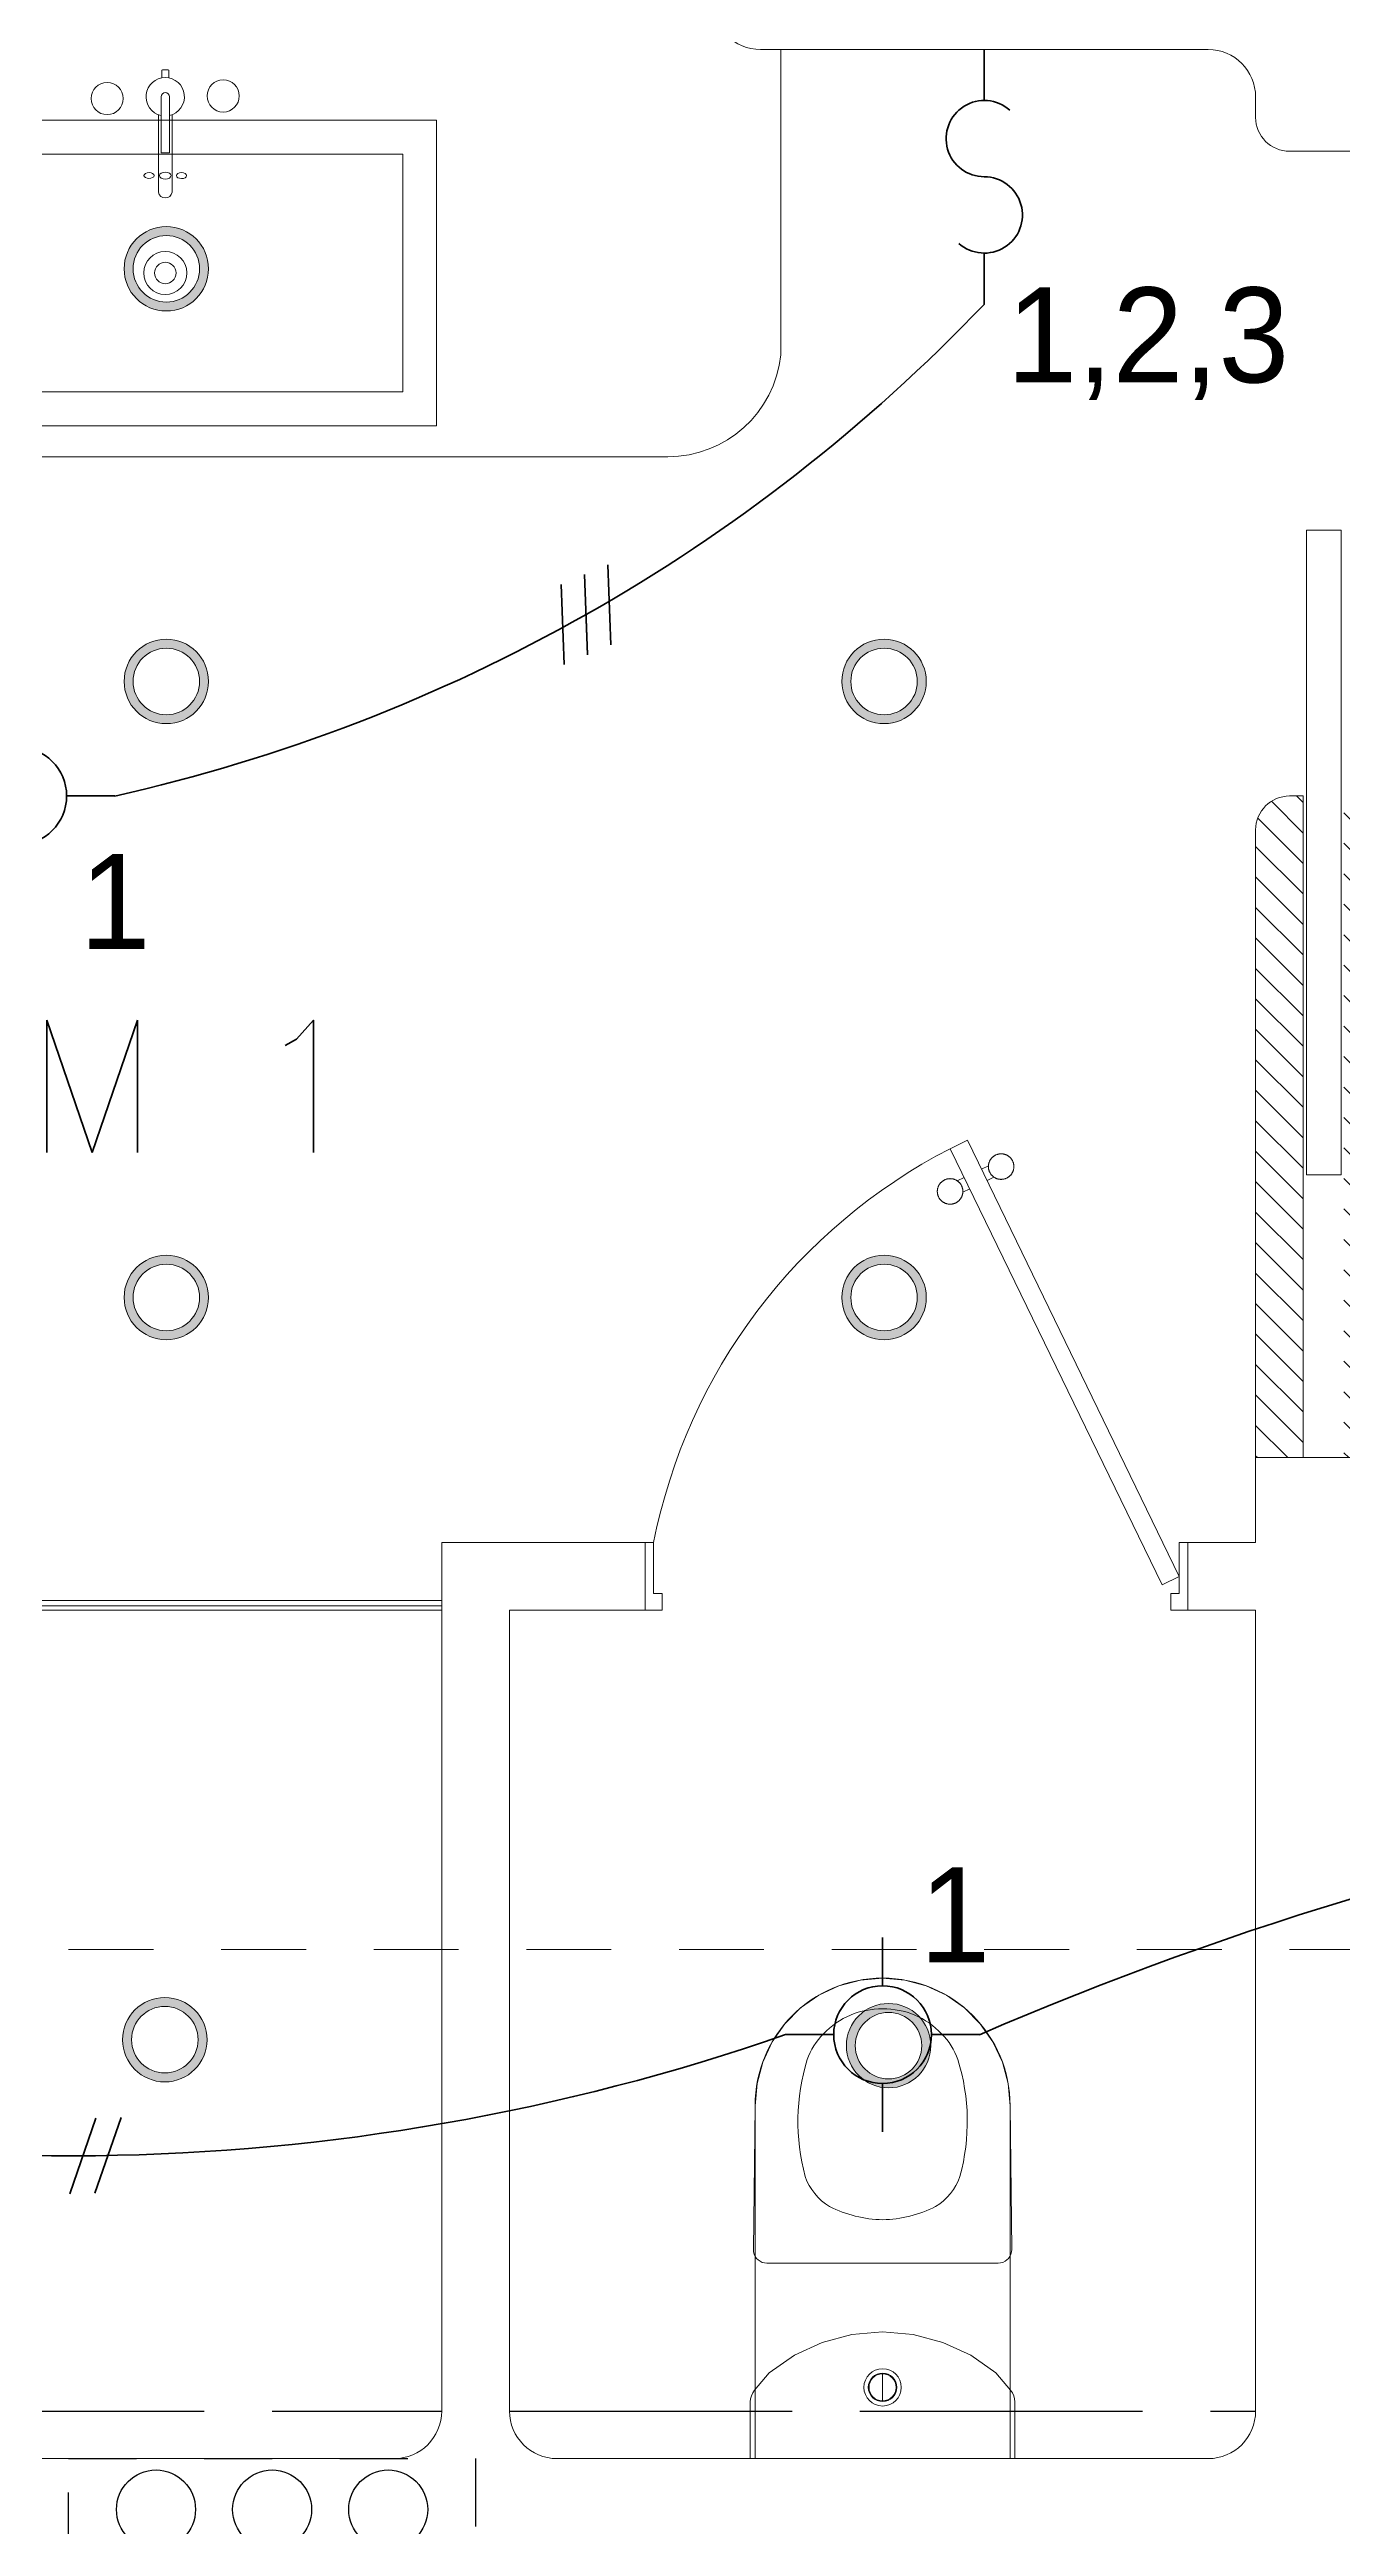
# Model space of a CAD drawing. Header units: metres. Extents: x 14 to 2416, y -346 to 476.
# Drawn here: x 142.498 to 144.405, y -69.921 to -66.271 of the extents above; entities that cross this region are included whole.
import ezdxf
from ezdxf.enums import TextEntityAlignment as Align

# ---------------------------------------------------------------- set-up
doc = ezdxf.new("R2010")
doc.units = ezdxf.units.M
for name, pattern in [('0', [0]), ('HIDDEN2', [0.1875, 0.125, -0.0625]), ('STYLE_03', [0.5, 0.416656, -0.083344])]:
    doc.linetypes.add(name, pattern=pattern)
doc.layers.get('0').update_dxf_attribs({"linetype": '0', "lineweight": 20})
doc.layers.add('1', color=1, linetype='Continuous')
doc.layers.add('MAVA Luminarias', color=1, linetype='Continuous')
for name, color, linetype, lineweight in [('A-ANNO-TEXT', 20, 'Continuous', 13), ('A-DOOR', 35, 'Continuous', 5), ('A-WALL', 250, 'Continuous', 20), ('baños', 251, 'Continuous', 0), ('E Registro Telef Sec', 160, 'Continuous', 35), ('E Registro Telefonico', 128, 'Continuous', 30), ('E Salida Interruptores', 22, 'Continuous', 40), ('E Salida Luces', 22, 'Continuous', 40), ('E Tuberia Emp Losa', 22, 'Continuous', 40), ('MAVA -LUMINARIAS', 1, 'Continuous', 18), ('PLF 01', 252, 'Continuous', 9), ('textos', 7, 'Continuous', 0)]:
    doc.layers.add(name, color=color, linetype=linetype, lineweight=lineweight)
doc.layers.add('Techos 1', color=7, linetype='HIDDEN2', lineweight=9, true_color=0x42391a)
doc.styles.add('CENTURY GOTHIC', font='GOTHIC.TTF')
doc.styles.add('RSA', font='trebuc.ttf', dxfattribs={"width": 0.75})
doc.styles.get("Standard").update_dxf_attribs({"font": 'arial.ttf', "height": 0.1875})

# ---------------------------------------------------------------- blocks, each defined once
blk = doc.blocks.new('downlight')
at = {"layer": 'MAVA -LUMINARIAS'}
h = blk.add_hatch(color=3, dxfattribs=at)
h.dxf.hatch_style = 1
h.paths.add_polyline_path([(-5.416, -22.4571, 1), (-5.2917, -22.4571, 1)])
h.paths.add_polyline_path([(-5.3048, -22.4571, -1), (-5.4029, -22.4571, -1)], flags=16)
at = {"layer": 'MAVA -LUMINARIAS', "color": 3}
for radius in [0.0622, 0.049]:
    blk.add_circle((-5.3539, -22.4571), radius, dxfattribs=at)
blk = doc.blocks.new('A$C8d867532')
at = {"layer": 'baños', "linetype": 'Continuous'}
blk.add_line((0.0395, 0.4062, 0), (0.1223, 0.4062, 0.0004), dxfattribs=at)
at = {"layer": 'baños'}
for points in [[(0.0743, 0.8), (0.5243, 0.8), (0.5243, 0), (0.0743, 0)], [(0.1243, 0.75), (0.4743, 0.75), (0.4743, 0.05), (0.1243, 0.05)]]:
    blk.add_lwpolyline(points, close=True, dxfattribs=at)
at = {"layer": 'baños', "linetype": 'Continuous'}
for points, elevation in [([(0.0114, 0.405), (0.0005, 0.405), (0, 0.4043), (0, 0.3957)], 0), ([(0.1223, 0.4062), (0.1223, 0.3939)], 0.0004), ([(0, 0.3957), (0.0005, 0.395), (0.0114, 0.395)], 0)]:
    blk.add_lwpolyline(points, dxfattribs=dict(at, elevation=elevation))
blk.add_lwpolyline([(0.0672, 0.3939, -9.082434), (0.0672, 0.4062)], format="xyb", dxfattribs=at)
at = {"layer": 'baños', "linetype": 'Continuous', "elevation": 0}
for points in [[(0.0333, 0.4, -0.385153), (0.0395, 0.4062), (0.0395, 0.4062)], [(0.0661, 0.4101), (0.1804, 0.4101, -0.363105), (0.1887, 0.4, -0.363105), (0.1804, 0.39), (0.0661, 0.39)], [(0.0333, 0.4, 0.385153), (0.0395, 0.3939), (0.0395, 0.3939)]]:
    blk.add_lwpolyline(points, format="xyb", dxfattribs=at)
at = {"layer": 'baños', "linetype": 'Continuous', "extrusion": (1.31781e-06, -1, -8.43443e-26), "elevation": -0.3939}
blk.add_lwpolyline([(0.1223, 0.0004), (0.0395, 0)], close=True, dxfattribs=at)
at = {"layer": 'baños', "linetype": 'Continuous'}
for centre, radius in [((0.0422, 0.4857), 0.0237), ((0.2993, 0.4), 0.0317), ((0.2993, 0.4), 0.0159), ((0.0384, 0.3146), 0.0237)]:
    blk.add_circle(centre, radius, dxfattribs=at)
at = {"layer": 'baños', "linetype": 'Continuous', "extrusion": (3.61622e-27, 8.43443e-26, -1)}
for centre, major_axis, ratio in [((0.1558, 0.4), (0, -0.0085), 0.599546), ((0.1557, 0.424), (0.00005, -0.0075), 0.581577), ((0.1558, 0.376), (0.00005, -0.0075), 0.581577)]:
    blk.add_ellipse(centre, major_axis=major_axis, ratio=ratio, dxfattribs=at)
at = {"layer": 'baños', "linetype": 'Continuous', "flags": 8}
for tag, p in [('TRADENAME', (0.1887, 0.4, 0)), ('MODELNUMBER', (0.1887, 0.4, 0)), ('MATERIAL', (0.1888, 0.4, 0)), ('PRODUCT', (0.1888, 0.4, 0))]:
    blk.add_attdef(tag, p, '', height=0.0000254, rotation=270.0001, dxfattribs=at)
at = {"layer": 'baños', "linetype": 'Continuous'}
for tag, p in [('MATERIAL', (0.299, 0.3999)), ('PRODUCT', (0.299, 0.3999)), ('TRADENAME', (0.2991, 0.3999)), ('MODELNUMBER', (0.2991, 0.3999))]:
    blk.add_attdef(tag, p, '', height=0.0000254, rotation=90.0001, dxfattribs=at)
blk = doc.blocks.new('A$C3685e79b')
at = {"layer": 'A-DOOR'}
for p, q in [((0.0125, 0.05), (0.3248, 0.6926)), ((0.038, 0.0376), (0.3503, 0.6802)), ((0.3248, 0.6926), (0.3503, 0.6802)), ((0.296, 0.6333), (0.2858, 0.6383)), ((0.3042, 0.6503), (0.294, 0.6552)), ((0.3215, 0.621), (0.3317, 0.616)), ((0.3297, 0.6379), (0.3399, 0.6329)), ((0.038, 0.0376), (0.0125, 0.05))]:
    blk.add_line(p, q, dxfattribs=at)
for points in [[(0, 0), (0.025, 0), (0.025, 0.025), (0.0125, 0.025), (0.0125, 0.1), (0, 0.1), (0, 0)], [(0.8, 0), (0.775, 0), (0.775, 0.025), (0.7875, 0.025), (0.7875, 0.1), (0.8, 0.1), (0.8, 0)]]:
    blk.add_lwpolyline(points, dxfattribs=at)
blk.add_arc((-0.0309, -0.0619), 0.8343, 11.1901, 62.8126, dxfattribs=at)
for points in [[(0.294, 0.6539), (0.294, 0.659), (0.289, 0.6677), (0.2802, 0.6727), (0.2702, 0.6727), (0.2614, 0.6677), (0.2564, 0.6589), (0.2564, 0.6489), (0.2614, 0.6401), (0.2702, 0.6351), (0.2803, 0.6351), (0.289, 0.6401), (0.294, 0.6489), (0.294, 0.6539)], [(0.3693, 0.6173), (0.3693, 0.6224), (0.3642, 0.6311), (0.3555, 0.6361), (0.3454, 0.6361), (0.3367, 0.6311), (0.3316, 0.6224), (0.3317, 0.6123), (0.3367, 0.6035), (0.3454, 0.5985), (0.3555, 0.5985), (0.3643, 0.6036), (0.3693, 0.6123), (0.3693, 0.6173)]]:
    blk.add_open_spline(points, degree=2, dxfattribs=at)
blk = doc.blocks.new('Caroma_ToiletSuites')
at = {"layer": 'baños'}
for p, q in [((-64.3, 696.7), (-94, 682.8)), ((-32.6, 705.1), (-64.3, 696.7)), ((0, 708), (-32.6, 705.1)), ((32.6, 705.1), (0, 708)), ((64.3, 696.7), (32.6, 705.1)), ((94, 682.8), (64.3, 696.7)), ((-120.8, 664), (-144, 640.8)), ((-94, 682.8), (-120.8, 664)), ((120.8, 664), (94, 682.8)), ((144, 640.8), (120.8, 664)), ((-144, 640.8), (-162.8, 614)), ((162.8, 614), (144, 640.8)), ((-176.7, 584.3), (-185.1, 552.6)), ((-162.8, 614), (-176.7, 584.3)), ((176.7, 584.3), (162.8, 614)), ((185.1, 552.6), (176.7, 584.3)), ((-185.1, 552.6), (-188, 520)), ((188, 520), (185.1, 552.6)), ((-188, 520), (-190.5, 308)), ((-188, 0), (-188, 520)), ((188, 520), (188, 0)), ((190.5, 308), (188, 520)), ((-190.5, 308), (-190.2, 304.5)), ((-190.2, 304.5), (-189.3, 301.2)), ((-189.3, 301.2), (-187.8, 298)), ((-187.8, 298), (-185.8, 295.1)), ((-185.8, 295.1), (-183.4, 292.7)), ((-183.4, 292.7), (-180.5, 290.7)), ((180.5, 290.7), (183.4, 292.7)), ((183.4, 292.7), (185.8, 295.1)), ((185.8, 295.1), (187.8, 298)), ((187.8, 298), (189.3, 301.2)), ((189.3, 301.2), (190.2, 304.5)), ((190.2, 304.5), (190.5, 308)), ((-180.5, 290.7), (-177.3, 289.2)), ((-177.3, 289.2), (-174, 288.3)), ((-174, 288.3), (-170.5, 288)), ((-170.5, 288), (170.5, 288)), ((170.5, 288), (174, 288.3)), ((174, 288.3), (177.3, 289.2)), ((177.3, 289.2), (180.5, 290.7)), ((-45.1, 183.1), (-88.9, 171.3)), ((0, 187), (-45.1, 183.1)), ((45.1, 183.1), (0, 187)), ((88.9, 171.3), (45.1, 183.1)), ((-130, 152.2), (-167.1, 126.2)), ((-88.9, 171.3), (-130, 152.2)), ((130, 152.2), (88.9, 171.3)), ((167.1, 126.2), (130, 152.2)), ((-167.1, 126.2), (-188.7, 100.9)), ((0, 85), (0, 125)), ((188.7, 100.9), (167.1, 126.2)), ((-194.6, 88.2), (-195, 83.5)), ((-195, 83.5), (-195, 0)), ((-193.4, 92.7), (-194.6, 88.2)), ((-191.4, 97), (-193.4, 92.7)), ((-188.7, 100.9), (-191.4, 97)), ((191.4, 97), (188.7, 100.9)), ((193.4, 92.7), (191.4, 97)), ((194.6, 88.2), (193.4, 92.7)), ((195, 83.5), (194.6, 88.2)), ((195, 0), (195, 83.5)), ((-195, 0), (195, 0)), ((188, 0), (-188, 0))]:
    blk.add_line(p, q, dxfattribs=at)
for centre, radius, start, end in [((0, 520), 188, 0, 180), ((-2.7, 547.4), 115.2, 88.6565, 137.0404), ((2.7, 547.4), 115.2, 42.9609, 91.3415), ((-18.8, 556.1), 97.6, 134.3372, 160.9897), ((18.8, 556.1), 97.6, 19.01, 45.6643), ((183, 496.7), 307.9, 162.7713, 195.2143), ((-183, 496.7), 307.9, 344.7852, 17.2286), ((-36.1, 442.4), 82.4, 198.763, 239.3582), ((36.1, 442.4), 82.4, 300.6412, 341.2351), ((2.9, 529.9), 177.9, 242.916, 269.0659), ((-2.9, 529.9), 177.9, 270.9339, 297.0836), ((0, 105), 27.5, 0, 180), ((0, 105), 21, 0, 180), ((0, 105), 20, 0, 180), ((0, 105), 27.5, 180, 0), ((0, 105), 21, 180, 0), ((0, 105), 20, 180, 0)]:
    blk.add_arc(centre, radius, start, end, dxfattribs=at)
blk = doc.blocks.new('PL BASE 2N NASAS 09')
at = {"layer": 'PLF 01'}
h = blk.add_hatch(dxfattribs=at)
h.set_pattern_fill('LINE', color=256, scale=0.01, angle=-45)
h.set_pattern_definition([(315, (0, 0.05), (0.0224506403, 0.0224506403), [])])
h.paths.add_polyline_path([(169.8475, -7.4867), (169.9175, -7.4867), (169.9175, -6.5117), (169.8975, -6.5117, 0.414214), (169.8475, -6.5617)])
h.paths.add_polyline_path([(170.0475, -6.5617, 0.414214), (169.9975, -6.5117), (169.9775, -6.5117), (169.9775, -7.4867), (170.0475, -7.4867)])
at = {"layer": 'A-DOOR'}
blk.add_lwpolyline([(169.9225, -6.1201), (169.9225, -7.0701), (169.9736, -7.0701), (169.9736, -6.1201)], close=True, dxfattribs=at)
at = {"layer": 'A-WALL'}
for p, q in [((169.1176, -5.4117), (169.7775, -5.4117)), ((169.8475, -5.4817), (169.8475, -5.5117)), ((169.9975, -5.5617), (169.8975, -5.5617)), ((169.9175, -6.5117), (169.8975, -6.5117)), ((169.9175, -6.5117), (169.9175, -7.4867)), ((169.8475, -6.5617), (169.8475, -7.4867)), ((170.0475, -7.4867), (169.8475, -7.4867)), ((169.8475, -7.4867), (169.8475, -7.6117)), ((168.6475, -7.6117), (168.6475, -8.8917)), ((168.9475, -7.6117), (168.6475, -7.6117)), ((168.9475, -7.7117), (168.9475, -7.6117)), ((169.8475, -7.6117), (169.7475, -7.6117)), ((169.7475, -7.7117), (169.7475, -7.6117)), ((168.7475, -8.8917), (168.7475, -7.7117)), ((168.7475, -7.7117), (168.9475, -7.7117)), ((169.8475, -7.7117), (169.7475, -7.7117)), ((169.8475, -7.7117), (169.8475, -8.8917)), ((168.5775, -8.9617), (165.3681, -8.9617)), ((169.7775, -8.9617), (168.8175, -8.9617))]:
    blk.add_line(p, q, dxfattribs=at)
for centre, radius, start, end in [((169.1176, -5.3417), 0.07, 180, 270), ((169.7775, -5.4817), 0.07, 0, 90), ((169.8975, -5.5117), 0.05, 180, 270), ((169.8975, -6.5617), 0.05, 90, 180), ((168.5775, -8.8917), 0.07, 270, 360), ((168.8175, -8.8917), 0.07, 180, 270), ((169.7775, -8.8917), 0.07, 270, 360)]:
    blk.add_arc(centre, radius, start, end, dxfattribs=at)
at = {"layer": 'baños'}
for p, q in [((169.1475, -5.4117), (169.1475, -5.8617)), ((168.9809, -6.0117), (166.2975, -6.0117)), ((166.2975, -7.7117), (168.6475, -7.7117))]:
    blk.add_line(p, q, dxfattribs=at)
at = {"layer": 'baños', "transparency": 33554508}
blk.add_line((168.6775, -7.6117), (168.7775, -7.6117), dxfattribs=at)
at = {"layer": 'baños'}
blk.add_lwpolyline([(168.6475, -7.6971), (167.9954, -7.6971), (167.9954, -7.7049), (168.6475, -7.7049)], close=True, dxfattribs=at)
blk.add_arc((168.9809, -5.8443), 0.1675, 270, 354.0288, dxfattribs=at)
at = {"layer": 'Techos 1'}
blk.add_line((161.3475, -8.2117), (176.0975, -8.2117), dxfattribs=at)
at = {"color": 1, "xscale": -1}
blk.add_blockref('A$C3685e79b', (169.7475, -7.7117), dxfattribs=at)
at = {"layer": '1', "color": 1}
ref = blk.add_blockref('A$C8d867532', (168.64, -5.4417, 0), dxfattribs=dict(at, xscale=-1, rotation=90))
ref.add_attrib('MATERIAL', 'VITREOUS CHINA', (168.2402, -5.7407, 0), dxfattribs={"layer": 'baños', "linetype": 'Continuous', "height": 0.0000254, "rotation": 179.9999})
ref.add_attrib('PRODUCT', 'BATHROOM SINK', (168.2402, -5.7407, 0), dxfattribs={"layer": 'baños', "linetype": 'Continuous', "height": 0.0000254, "rotation": 179.9999})
ref.add_attrib('TRADENAME', 'VOX', (168.2402, -5.7408, 0), dxfattribs={"layer": 'baños', "linetype": 'Continuous', "height": 0.0000254, "rotation": 179.9999})
ref.add_attrib('MODELNUMBER', 'K-5373', (168.2402, -5.7408, 0), dxfattribs={"layer": 'baños', "linetype": 'Continuous', "height": 0.0000254, "rotation": 179.9999})
ref.add_attrib('MATERIAL', 'BRASS', (168.24, -5.6305, 0), dxfattribs={"layer": 'baños', "linetype": 'Continuous', "height": 0.0000254, "rotation": 359.9999})
ref.add_attrib('PRODUCT', 'FAUCETS', (168.24, -5.6305, 0), dxfattribs={"layer": 'baños', "linetype": 'Continuous', "height": 0.0000254, "rotation": 359.9999})
ref.add_attrib('TRADENAME', 'PURIST', (168.24, -5.6305, 0), dxfattribs={"layer": 'baños', "linetype": 'Continuous', "height": 0.0000254, "rotation": 359.9999})
ref.add_attrib('MODELNUMBER', 'K-14404-4A', (168.24, -5.6304, 0), dxfattribs={"layer": 'baños', "linetype": 'Continuous', "height": 0.0000254, "rotation": 359.9999})
at = {"layer": 'baños', "xscale": -0.000999999934791, "yscale": 0.000999999934791}
blk.add_blockref('Caroma_ToiletSuites', (169.2975, -8.9617), dxfattribs=at)
at = {"layer": 'textos', "insert": (166.8454, -7.0371), "char_height": 0.195, "width": 1.854973, "attachment_point": 7}
blk.add_mtext('{\\Fromans|c0;MASTER BATHROOM 1}', dxfattribs=at)
blk = doc.blocks.new('PL MUEBLES 2N NASAS 09')
blk.add_blockref('PL BASE 2N NASAS 09', (49.9143, 62.717))
blk = doc.blocks.new('A$C595364de')
blk.add_blockref('PL MUEBLES 2N NASAS 09', (-199.5618, -36.6052))
blk = doc.blocks.new('*U500')
at = {"layer": 'E Salida Luces', "linetype": 'Continuous'}
for p, q in [((0, 0.3583), (0, 0.1807)), ((-0.3576, 0.0007), (-0.18, 0.0007)), ((0.18, 0.0007), (0.3576, 0.0007)), ((0, -0.1793), (0, -0.3569))]:
    blk.add_line(p, q, dxfattribs=at)
blk.add_circle((0, 0.0007), 0.18, dxfattribs=at)
blk = doc.blocks.new('*U370')
for p, q in [((0.025, 1.368), (-1.049, -1.483)), ((0.987, 1.368), (-0.088, -1.483))]:
    blk.add_line(p, q)
blk = doc.blocks.new('*U665')
at = {"xscale": 0.03937007874015751, "yscale": 0.03937007874015751, "zscale": 0.03937007874015751, "rotation": 91.53816225045502}
blk.add_blockref('*U370', (-0.0023, 0.0012), dxfattribs=at)
blk = doc.blocks.new('*U455')
at = {"layer": 'E Salida Interruptores'}
for p, q in [((0, 0.3), (0, 0.375)), ((0, 0.075), (0, 0))]:
    blk.add_line(p, q, dxfattribs=at)
for centre, start, end in [((0, 0.24375), 48.18969, 270), ((0, 0.13125), 228.18969, 90)]:
    blk.add_arc(centre, 0.05625, start, end, dxfattribs=at)
blk = doc.blocks.new('*U487')
at = {"xscale": 0.03937007874015749, "yscale": 0.03937007874015749, "zscale": 0.03937007874015749, "rotation": 136.4503972478451}
blk.add_blockref('*U370', (-0.0024, -0.0008), dxfattribs=at)
blk = doc.blocks.new('*U575')
at = {"layer": 'E Registro Telefonico'}
h = blk.add_hatch(color=256, dxfattribs=at)
h.paths.add_polyline_path([(-0.15, -0.15), (0.15, -0.15), (0.15, 0), (-0.15, 0)])
h.paths.add_polyline_path([(0.14, -0.14), (-0.14, -0.14), (-0.14, -0.01), (0.14, -0.01)], flags=16)
for p, q in [((-0.14, -0.01), (0.14, -0.14)), ((0.14, -0.01), (-0.14, -0.14))]:
    blk.add_line(p, q, dxfattribs=at)
at = {"layer": 'E Registro Telefonico', "linetype": 'HIDDEN2', "ltscale": 0.2}
blk.add_lwpolyline([(0.15, 0), (-0.15, 0), (-0.15, 0.075), (0.15, 0.075)], close=True, dxfattribs=at)
at = {"layer": 'E Registro Telefonico', "linetype": 'Continuous'}
for points in [[(-0.15, -0.15), (0.15, -0.15), (0.15, 0), (-0.15, 0)], [(-0.14, -0.14), (0.14, -0.14), (0.14, -0.01), (-0.14, -0.01)]]:
    blk.add_lwpolyline(points, close=True, dxfattribs=at)
at = {"layer": 'E Registro Telefonico'}
for centre in [(-0.0856, 0.0375), (0, 0.0375), (0.0856, 0.0375)]:
    blk.add_circle(centre, 0.0291, dxfattribs=at)
at = {"layer": 'E Registro Telefonico', "linetype": 'Continuous', "style": 'RSA', "width": 0.986711}
blk.add_attdef('RT', text='', height=0.1, dxfattribs=at).set_placement((-0.15, -0.2792), (0.15, -0.2792), align=Align.FIT)

msp = doc.modelspace()

# ---------------------------------------------------------------- linework, layer by layer
at = {"layer": 'E Salida Luces'}
for centre, radius, start, end in [((142.0415, -64.8969), 2.5352, 282.6038, 316.3756), ((145.882, -73.8531), 5.073, 85.4598, 113.3709), ((142.5272, -66.1622, 0), 3.2127, 252.1922, 289.1966)]:
    msp.add_arc(centre, radius, start, end, dxfattribs=at)
at = {"layer": 'MAVA Luminarias', "linetype": 'STYLE_03', "lineweight": 30}
for p, q in [((139.7266, -69.751), (143.0766, -69.751)), ((143.1766, -69.751), (144.2766, -69.751))]:
    msp.add_line(p, q, dxfattribs=at)

# ---------------------------------------------------------------- block references
at = {"layer": 'A-ANNO-TEXT'}
msp.add_blockref('A$C595364de', (124.0766, -86.9711), dxfattribs=at)
at = {"layer": 'E Registro Telefonico', "color": 1}
ref = msp.add_blockref('*U575', (142.8266, -69.971), dxfattribs=dict(at, xscale=2, yscale=2, zscale=2))
ref.add_attrib('RTEL', 'RT2', dxfattribs={"layer": 'E Registro Telef Sec', "linetype": 'Continuous', "height": 0.25, "style": 'RSA'}).set_placement((142.805, -70.7256), align=Align.MIDDLE_CENTER)
at = {"layer": 'E Salida Luces', "xscale": 0.4, "yscale": 0.4, "zscale": 0.4, "rotation": 180}
for p in [(142.4516, -67.3707), (143.7266, -69.196)]:
    msp.add_blockref('*U500', p, dxfattribs=at)
at = {"layer": 'E Tuberia Emp Losa', "rotation": 180}
msp.add_blockref('*U455', (143.8766, -66.271), dxfattribs=at)
at = {"layer": 'E Tuberia Emp Losa'}
for name, p, xscale, yscale, zscale, rotation in [('*U487', (143.3066, -67.0965), 0.9842519685039482, 0.9842519685039482, 0.9842519685039482, 246.315101284278), ('*U487', (143.2723, -67.1109), 0.9842519685039482, 0.9842519685039482, 0.9842519685039482, 246.315101284278), ('*U665', (142.5661, -69.3747, 0), 0.9842519685039484, 0.9842519685039484, 0.9842519685039484, 270)]:
    msp.add_blockref(name, p, dxfattribs=dict(at, xscale=xscale, yscale=yscale, zscale=zscale, rotation=rotation))
at = {"layer": 'MAVA Luminarias'}
for p in [(148.0245, -44.137), (148.0245, -44.7451), (149.0827, -44.7451), (148.0245, -45.6529), (149.0827, -45.6529), (148.0223, -46.7466), (149.0893, -46.7554)]:
    msp.add_blockref('downlight', p, dxfattribs=at)

# ---------------------------------------------------------------- texts
at = {"layer": 'E Tuberia Emp Losa', "char_height": 0.14, "attachment_point": 5, "style": 'CENTURY GOTHIC'}
for s, insert, width in [('1,2,3', (144.1178, -66.7046), 0.247655), ('1 ', (142.5951, -67.5265), 0.276812), ('1 ', (143.8331, -69.0196), 0.276812)]:
    msp.add_mtext(s, dxfattribs=dict(at, insert=insert, width=width))

doc.saveas('drawing.dxf')
